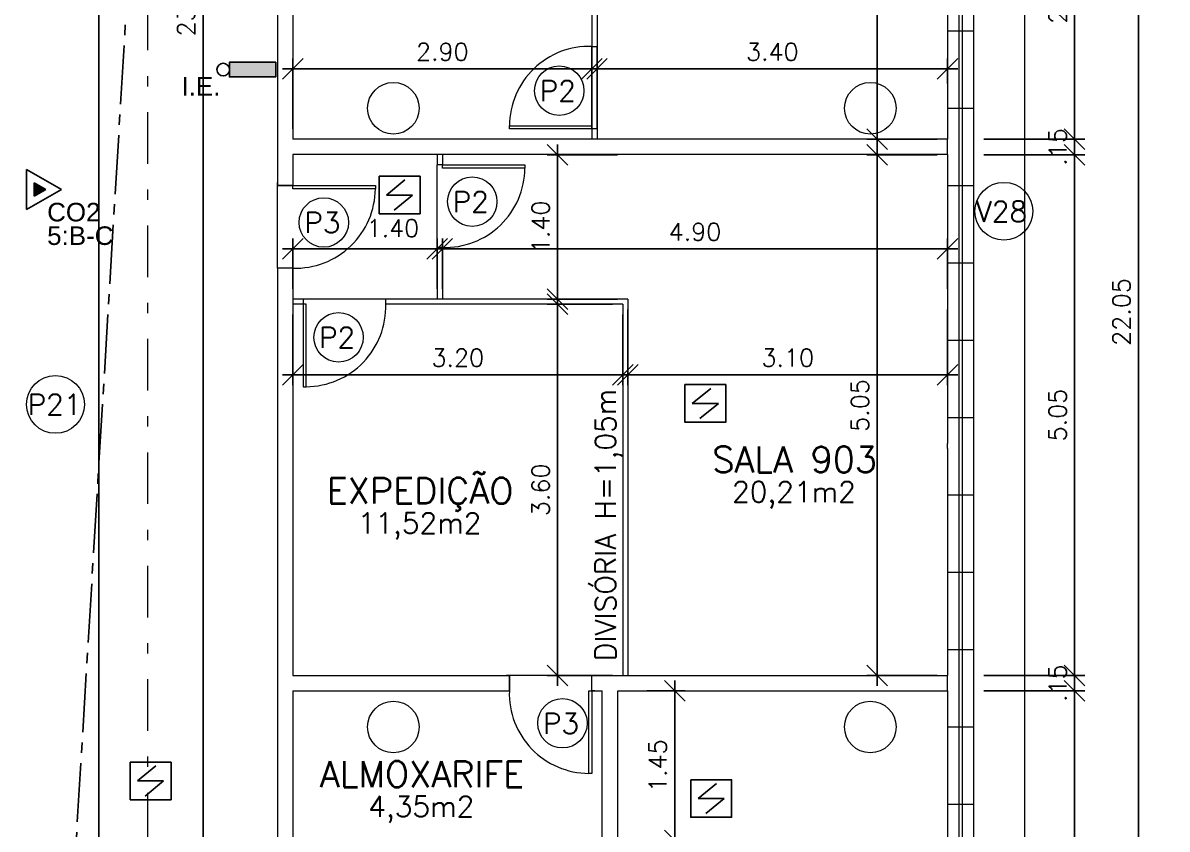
# Model space of a CAD drawing. Header units: millimetres. Extents: x 521 to 1055, y 261 to 520.
# Drawn here: x 707.66 to 718.76, y 380.26 to 388.07 of the extents above; entities that cross this region are included whole.
import ezdxf
from ezdxf.enums import TextEntityAlignment as Align

# ---------------------------------------------------------------- set-up
doc = ezdxf.new("R2010")
doc.units = ezdxf.units.MM
for name, pattern in [('CENTER2', [28.575, 19.05, -3.175, 3.175, -3.175]), ('CONTINU', [0]), ('DASHDOTX2', [2, 1, -0.5, 0, -0.5])]:
    doc.linetypes.add(name, pattern=pattern)
doc.layers.add('0.1', color=8, linetype='Continuous', lineweight=13)
doc.layers.add('ppci', color=8, linetype='Continuous')
doc.styles.add('ROMANS', font='romans')
doc.styles.get("Standard").update_dxf_attribs({"font": 'romans.shx'})
doc.styles.add('STYLE1', font='sanss___.ttf')
doc.dimstyles.new('Fares Eng - 50', dxfattribs={"dimscale": 2, "dimtxt": 0.085, "dimasz": 0.1, "dimexe": 0.05, "dimexo": 0.05, "dimgap": 0.04, "dimtad": 1, "dimzin": 4, "dimdsep": 46, "dimtxsty": 'ROMANS', "dimblk1": 'OBLIQUE', "dimblk2": 'OBLIQUE', "dimsah": 1, "dimcen": 0.05, "dimdle": 0.05, "dimclrd": 8, "dimclre": 8, "dimclrt": 8, "dimaunit": 1, "dimadec": 0, "dimazin": 0, "dimtfac": 1, "dimtix": 1, "dimtmove": 2, "dimatfit": 0, "dimldrblk": 'OPEN90', "dimfxl": 1, "dimtolj": 1, "dimtzin": 0, "dimarcsym": 0})

# ---------------------------------------------------------------- blocks, each defined once
blk = doc.blocks.new('P80')
for points in [[(0, 0.86), (0, 0.83), (0.15, 0.83), (0.15, 0.86)], [(0, 0), (0, 0.03), (0.15, 0.03), (0.15, 0)]]:
    blk.add_lwpolyline(points)
blk.add_lwpolyline([(-0.8, 0.06), (0, 0.06), (0, 0.03), (-0.8, 0.03)], close=True)
at = {"color": 8}
blk.add_arc((-0.025, 0.056), 0.775, 88.1408, 179.6698, dxfattribs=at)
blk = doc.blocks.new('ÁREA')
for p in [(0.00005, 0.003762), (0, 0)]:
    blk.add_attdef('COMPARTIMENTO', text='', height=0.0025).set_placement(p, align=Align.CENTER)
at = {"color": 1}
for p in [(-0.00005, -0.003762), (-0.000099, -0.007523)]:
    blk.add_attdef('ÁREA', text='', height=0.002, dxfattribs=at).set_placement(p, align=Align.CENTER)
blk = doc.blocks.new('_OBLIQUE')
at = {"color": 0, "linetype": 'ByBlock'}
blk.add_line((-0.5, -0.5), (0.5, 0.5), dxfattribs=at)
blk = doc.blocks.new('*D596')
at = {"layer": '0.1', "color": 8, "linetype": 'CONTINU', "lineweight": -2, "transparency": 16777216}
for p, q in [((710.276, 385.496), (710.276, 385.983)), ((711.676, 385.496), (711.676, 385.983)), ((710.176, 385.883), (711.776, 385.883))]:
    blk.add_line(p, q, dxfattribs=at)
at = {"layer": 'DEFPOINTS', "color": 0, "linetype": 'CONTINU', "lineweight": -2, "transparency": 16777216}
for p in [(711.676, 385.883), (710.276, 385.396), (711.676, 385.396)]:
    blk.add_point(p, dxfattribs=at)
at = {"layer": '0.1', "color": 8, "linetype": 'CONTINU', "lineweight": -2, "transparency": 16777216, "xscale": 0.2, "yscale": 0.2, "zscale": 0.2, "rotation": 180}
blk.add_blockref('_OBLIQUE', (710.276, 385.883), dxfattribs=at)
at = {"layer": '0.1', "color": 8, "linetype": 'CONTINU', "lineweight": -2, "transparency": 16777216, "xscale": 0.2, "yscale": 0.2, "zscale": 0.2}
blk.add_blockref('_OBLIQUE', (711.676, 385.883), dxfattribs=at)
at = {"layer": '0.1', "color": 8, "linetype": 'CONTINU', "transparency": 16777216, "insert": (711.246, 386.083), "char_height": 0.17, "attachment_point": 5, "style": 'ROMANS'}
blk.add_mtext('\\A1;1.40', dxfattribs=at)
blk = doc.blocks.new('_Open90')
at = {"color": 0, "linetype": 'ByBlock', "lineweight": -2}
for p, q in [((0, 0), (-1, 0)), ((-0.5, 0.5), (0, 0)), ((0, 0), (-0.5, -0.5))]:
    blk.add_line(p, q, dxfattribs=at)
blk = doc.blocks.new('*D597')
at = {"layer": '0.1', "color": 8, "linetype": 'CONTINU', "lineweight": -2, "transparency": 16777216}
for p, q in [((711.726, 385.496), (711.726, 385.983)), ((716.626, 385.496), (716.626, 385.983)), ((711.626, 385.883), (716.726, 385.883))]:
    blk.add_line(p, q, dxfattribs=at)
at = {"layer": 'DEFPOINTS', "color": 0, "linetype": 'CONTINU', "lineweight": -2, "transparency": 16777216}
for p in [(716.626, 385.883), (711.726, 385.396), (716.626, 385.396)]:
    blk.add_point(p, dxfattribs=at)
at = {"layer": '0.1', "color": 8, "linetype": 'CONTINU', "lineweight": -2, "transparency": 16777216, "xscale": 0.2, "yscale": 0.2, "zscale": 0.2, "rotation": 180}
blk.add_blockref('_OBLIQUE', (711.726, 385.883), dxfattribs=at)
at = {"layer": '0.1', "color": 8, "linetype": 'CONTINU', "lineweight": -2, "transparency": 16777216, "xscale": 0.2, "yscale": 0.2, "zscale": 0.2}
blk.add_blockref('_OBLIQUE', (716.626, 385.883), dxfattribs=at)
at = {"layer": '0.1', "color": 8, "linetype": 'CONTINU', "transparency": 16777216, "insert": (714.176, 386.048), "char_height": 0.17, "attachment_point": 5, "style": 'ROMANS'}
blk.add_mtext('\\A1;4.90', dxfattribs=at)
blk = doc.blocks.new('*D598')
at = {"layer": '0.1', "color": 8, "linetype": 'CONTINU', "lineweight": -2, "transparency": 16777216}
for p, q in [((710.276, 385.246), (710.276, 384.562)), ((713.476, 385.246), (713.476, 384.562)), ((710.176, 384.662), (713.576, 384.662))]:
    blk.add_line(p, q, dxfattribs=at)
at = {"layer": 'DEFPOINTS', "color": 0, "linetype": 'CONTINU', "lineweight": -2, "transparency": 16777216}
for p in [(710.276, 385.346), (713.476, 385.346), (713.476, 384.662)]:
    blk.add_point(p, dxfattribs=at)
at = {"layer": '0.1', "color": 8, "linetype": 'CONTINU', "lineweight": -2, "transparency": 16777216, "xscale": 0.2, "yscale": 0.2, "zscale": 0.2, "rotation": 180}
blk.add_blockref('_OBLIQUE', (710.276, 384.662), dxfattribs=at)
at = {"layer": '0.1', "color": 8, "linetype": 'CONTINU', "lineweight": -2, "transparency": 16777216, "xscale": 0.2, "yscale": 0.2, "zscale": 0.2}
blk.add_blockref('_OBLIQUE', (713.476, 384.662), dxfattribs=at)
at = {"layer": '0.1', "color": 8, "linetype": 'CONTINU', "transparency": 16777216, "insert": (711.876, 384.827), "char_height": 0.17, "attachment_point": 5, "style": 'ROMANS'}
blk.add_mtext('\\A1;3.20', dxfattribs=at)
blk = doc.blocks.new('*D599')
at = {"layer": '0.1', "color": 8, "linetype": 'CONTINU', "lineweight": -2, "transparency": 16777216}
for p, q in [((713.526, 385.296), (713.526, 384.562)), ((716.626, 385.296), (716.626, 384.562)), ((713.426, 384.662), (716.726, 384.662))]:
    blk.add_line(p, q, dxfattribs=at)
at = {"layer": 'DEFPOINTS', "color": 0, "linetype": 'CONTINU', "lineweight": -2, "transparency": 16777216}
for p in [(713.526, 385.396), (716.626, 385.396), (716.626, 384.662)]:
    blk.add_point(p, dxfattribs=at)
at = {"layer": '0.1', "color": 8, "linetype": 'CONTINU', "lineweight": -2, "transparency": 16777216, "xscale": 0.2, "yscale": 0.2, "zscale": 0.2, "rotation": 180}
blk.add_blockref('_OBLIQUE', (713.526, 384.662), dxfattribs=at)
at = {"layer": '0.1', "color": 8, "linetype": 'CONTINU', "lineweight": -2, "transparency": 16777216, "xscale": 0.2, "yscale": 0.2, "zscale": 0.2}
blk.add_blockref('_OBLIQUE', (716.626, 384.662), dxfattribs=at)
at = {"layer": '0.1', "color": 8, "linetype": 'CONTINU', "transparency": 16777216, "insert": (715.076, 384.827), "char_height": 0.17, "attachment_point": 5, "style": 'ROMANS'}
blk.add_mtext('\\A1;3.10', dxfattribs=at)
blk = doc.blocks.new('*D616')
at = {"layer": '0.1', "color": 8, "linetype": 'CONTINU', "lineweight": -2, "transparency": 16777216}
for p, q in [((708.395, 421.846), (708.395, 376.646)), ((707.826, 421.746), (708.495, 421.746)), ((707.826, 376.746), (708.495, 376.746))]:
    blk.add_line(p, q, dxfattribs=at)
at = {"layer": 'DEFPOINTS', "color": 0, "linetype": 'CONTINU', "lineweight": -2, "transparency": 16777216}
for p in [(707.726, 421.746), (707.726, 376.746), (708.395, 376.746)]:
    blk.add_point(p, dxfattribs=at)
at = {"layer": '0.1', "color": 8, "linetype": 'CONTINU', "lineweight": -2, "transparency": 16777216, "xscale": 0.2, "yscale": 0.2, "zscale": 0.2}
for p, rotation in [((708.395, 421.746), 90), ((708.395, 376.746), 270)]:
    blk.add_blockref('_OBLIQUE', p, dxfattribs=dict(at, rotation=rotation))
at = {"layer": '0.1', "color": 8, "linetype": 'CONTINU', "transparency": 16777216, "insert": (708.23, 399.246), "char_height": 0.17, "attachment_point": 5, "rotation": 90, "style": 'ROMANS'}
blk.add_mtext('\\A1;45.00', dxfattribs=at)
blk = doc.blocks.new('*D554')
at = {"layer": '0.1', "color": 8, "linetype": 'CONTINU', "lineweight": -2, "transparency": 16777216}
for p, q in [((717.858, 377.796), (717.858, 381.696)), ((716.976, 381.596), (717.958, 381.596)), ((716.976, 377.896), (717.958, 377.896))]:
    blk.add_line(p, q, dxfattribs=at)
at = {"layer": 'DEFPOINTS', "color": 0, "linetype": 'CONTINU', "lineweight": -2, "transparency": 16777216}
for p in [(716.876, 381.596), (717.858, 381.596), (716.876, 377.896)]:
    blk.add_point(p, dxfattribs=at)
at = {"layer": '0.1', "color": 8, "linetype": 'CONTINU', "lineweight": -2, "transparency": 16777216, "xscale": 0.2, "yscale": 0.2, "zscale": 0.2}
for p, rotation in [((717.858, 381.596), 90), ((717.858, 377.896), 270)]:
    blk.add_blockref('_OBLIQUE', p, dxfattribs=dict(at, rotation=rotation))
at = {"layer": '0.1', "color": 8, "linetype": 'CONTINU', "transparency": 16777216, "insert": (717.693, 379.746), "char_height": 0.17, "attachment_point": 5, "rotation": 90, "style": 'ROMANS'}
blk.add_mtext('\\A1;3.70', dxfattribs=at)
blk = doc.blocks.new('*D555')
at = {"layer": '0.1', "color": 8, "linetype": 'CONTINU', "lineweight": -2, "transparency": 16777216}
for p, q in [((717.858, 381.746), (717.858, 381.946)), ((716.976, 381.746), (717.958, 381.746)), ((717.858, 381.596), (717.858, 381.746)), ((716.976, 381.596), (717.958, 381.596)), ((717.858, 381.596), (717.858, 381.396))]:
    blk.add_line(p, q, dxfattribs=at)
at = {"layer": 'DEFPOINTS', "color": 0, "linetype": 'CONTINU', "lineweight": -2, "transparency": 16777216}
for p in [(716.876, 381.746), (717.858, 381.746), (716.876, 381.596)]:
    blk.add_point(p, dxfattribs=at)
at = {"layer": '0.1', "color": 8, "linetype": 'CONTINU', "lineweight": -2, "transparency": 16777216, "xscale": 0.2, "yscale": 0.2, "zscale": 0.2}
for p, rotation in [((717.858, 381.746), 270), ((717.858, 381.596), 90)]:
    blk.add_blockref('_OBLIQUE', p, dxfattribs=dict(at, rotation=rotation))
at = {"layer": '0.1', "color": 8, "linetype": 'CONTINU', "transparency": 16777216, "insert": (717.693, 381.671), "char_height": 0.17, "attachment_point": 5, "rotation": 90, "style": 'ROMANS'}
blk.add_mtext('\\A1;.15', dxfattribs=at)
blk = doc.blocks.new('*D556')
at = {"layer": '0.1', "color": 8, "linetype": 'CONTINU', "lineweight": -2, "transparency": 16777216}
for p, q in [((717.858, 381.646), (717.858, 386.896)), ((716.976, 386.796), (717.958, 386.796)), ((716.976, 381.746), (717.958, 381.746))]:
    blk.add_line(p, q, dxfattribs=at)
at = {"layer": 'DEFPOINTS', "color": 0, "linetype": 'CONTINU', "lineweight": -2, "transparency": 16777216}
for p in [(716.876, 386.796), (717.858, 386.796), (716.876, 381.746)]:
    blk.add_point(p, dxfattribs=at)
at = {"layer": '0.1', "color": 8, "linetype": 'CONTINU', "lineweight": -2, "transparency": 16777216, "xscale": 0.2, "yscale": 0.2, "zscale": 0.2}
for p, rotation in [((717.858, 386.796), 90), ((717.858, 381.746), 270)]:
    blk.add_blockref('_OBLIQUE', p, dxfattribs=dict(at, rotation=rotation))
at = {"layer": '0.1', "color": 8, "linetype": 'CONTINU', "transparency": 16777216, "insert": (717.693, 384.271), "char_height": 0.17, "attachment_point": 5, "rotation": 90, "style": 'ROMANS'}
blk.add_mtext('\\A1;5.05', dxfattribs=at)
blk = doc.blocks.new('*D557')
at = {"layer": '0.1', "color": 8, "linetype": 'CONTINU', "lineweight": -2, "transparency": 16777216}
for p, q in [((717.858, 386.946), (717.858, 387.146)), ((716.976, 386.946), (717.958, 386.946)), ((717.858, 386.796), (717.858, 386.946)), ((716.976, 386.796), (717.958, 386.796)), ((717.858, 386.796), (717.858, 386.596))]:
    blk.add_line(p, q, dxfattribs=at)
at = {"layer": 'DEFPOINTS', "color": 0, "linetype": 'CONTINU', "lineweight": -2, "transparency": 16777216}
for p in [(716.876, 386.946), (717.858, 386.946), (716.876, 386.796)]:
    blk.add_point(p, dxfattribs=at)
at = {"layer": '0.1', "color": 8, "linetype": 'CONTINU', "lineweight": -2, "transparency": 16777216, "xscale": 0.2, "yscale": 0.2, "zscale": 0.2}
for p, rotation in [((717.858, 386.946), 270), ((717.858, 386.796), 90)]:
    blk.add_blockref('_OBLIQUE', p, dxfattribs=dict(at, rotation=rotation))
at = {"layer": '0.1', "color": 8, "linetype": 'CONTINU', "transparency": 16777216, "insert": (717.693, 386.871), "char_height": 0.17, "attachment_point": 5, "rotation": 90, "style": 'ROMANS'}
blk.add_mtext('\\A1;.15', dxfattribs=at)
blk = doc.blocks.new('*D558')
at = {"layer": '0.1', "color": 8, "linetype": 'CONTINU', "lineweight": -2, "transparency": 16777216}
for p, q in [((717.858, 386.846), (717.858, 389.796)), ((716.976, 389.696), (717.958, 389.696)), ((716.976, 386.946), (717.958, 386.946))]:
    blk.add_line(p, q, dxfattribs=at)
at = {"layer": 'DEFPOINTS', "color": 0, "linetype": 'CONTINU', "lineweight": -2, "transparency": 16777216}
for p in [(716.876, 389.696), (717.858, 389.696), (716.876, 386.946)]:
    blk.add_point(p, dxfattribs=at)
at = {"layer": '0.1', "color": 8, "linetype": 'CONTINU', "lineweight": -2, "transparency": 16777216, "xscale": 0.2, "yscale": 0.2, "zscale": 0.2}
for p, rotation in [((717.858, 389.696), 90), ((717.858, 386.946), 270)]:
    blk.add_blockref('_OBLIQUE', p, dxfattribs=dict(at, rotation=rotation))
at = {"layer": '0.1', "color": 8, "linetype": 'CONTINU', "transparency": 16777216, "insert": (717.693, 388.321), "char_height": 0.17, "attachment_point": 5, "rotation": 90, "style": 'ROMANS'}
blk.add_mtext('\\A1;2.75', dxfattribs=at)
blk = doc.blocks.new('*D630')
at = {"layer": '0.1', "color": 8, "linetype": 'CONTINU', "lineweight": -2, "transparency": 16777216}
for p, q in [((712.844, 385.446), (712.844, 381.646)), ((713.376, 385.346), (712.744, 385.346)), ((713.376, 381.746), (712.744, 381.746))]:
    blk.add_line(p, q, dxfattribs=at)
at = {"layer": 'DEFPOINTS', "color": 0, "linetype": 'CONTINU', "lineweight": -2, "transparency": 16777216}
for p in [(713.476, 385.346), (712.844, 381.746), (713.476, 381.746)]:
    blk.add_point(p, dxfattribs=at)
at = {"layer": '0.1', "color": 8, "linetype": 'CONTINU', "lineweight": -2, "transparency": 16777216, "xscale": 0.2, "yscale": 0.2, "zscale": 0.2}
for p, rotation in [((712.844, 385.346), 90), ((712.844, 381.746), 270)]:
    blk.add_blockref('_OBLIQUE', p, dxfattribs=dict(at, rotation=rotation))
at = {"layer": '0.1', "color": 8, "linetype": 'CONTINU', "transparency": 16777216, "insert": (712.679, 383.546), "char_height": 0.17, "attachment_point": 5, "rotation": 90, "style": 'ROMANS'}
blk.add_mtext('\\A1;3.60', dxfattribs=at)
blk = doc.blocks.new('*D631')
at = {"layer": '0.1', "color": 8, "linetype": 'CONTINU', "lineweight": -2, "transparency": 16777216}
for p, q in [((712.844, 385.296), (712.844, 386.896)), ((713.426, 386.796), (712.744, 386.796)), ((713.426, 385.396), (712.744, 385.396))]:
    blk.add_line(p, q, dxfattribs=at)
at = {"layer": 'DEFPOINTS', "color": 0, "linetype": 'CONTINU', "lineweight": -2, "transparency": 16777216}
for p in [(712.844, 386.796), (713.526, 386.796), (713.526, 385.396)]:
    blk.add_point(p, dxfattribs=at)
at = {"layer": '0.1', "color": 8, "linetype": 'CONTINU', "lineweight": -2, "transparency": 16777216, "xscale": 0.2, "yscale": 0.2, "zscale": 0.2}
for p, rotation in [((712.844, 386.796), 90), ((712.844, 385.396), 270)]:
    blk.add_blockref('_OBLIQUE', p, dxfattribs=dict(at, rotation=rotation))
at = {"layer": '0.1', "color": 8, "linetype": 'CONTINU', "transparency": 16777216, "insert": (712.679, 386.096), "char_height": 0.17, "attachment_point": 5, "rotation": 90, "style": 'ROMANS'}
blk.add_mtext('\\A1;1.40', dxfattribs=at)
blk = doc.blocks.new('*D562')
at = {"layer": '0.1', "color": 8, "linetype": 'CONTINU', "lineweight": -2, "transparency": 16777216}
for p, q in [((713.98, 380.046), (713.98, 381.696)), ((713.709, 381.596), (714.08, 381.596)), ((713.709, 380.146), (714.08, 380.146))]:
    blk.add_line(p, q, dxfattribs=at)
at = {"layer": 'DEFPOINTS', "color": 0, "linetype": 'CONTINU', "lineweight": -2, "transparency": 16777216}
for p in [(713.609, 381.596), (713.98, 381.596), (713.609, 380.146)]:
    blk.add_point(p, dxfattribs=at)
at = {"layer": '0.1', "color": 8, "linetype": 'CONTINU', "lineweight": -2, "transparency": 16777216, "xscale": 0.2, "yscale": 0.2, "zscale": 0.2}
for p, rotation in [((713.98, 381.596), 90), ((713.98, 380.146), 270)]:
    blk.add_blockref('_OBLIQUE', p, dxfattribs=dict(at, rotation=rotation))
at = {"layer": '0.1', "color": 8, "linetype": 'CONTINU', "transparency": 16777216, "insert": (713.815, 380.871), "char_height": 0.17, "attachment_point": 5, "rotation": 90, "style": 'ROMANS'}
blk.add_mtext('\\A1;1.45', dxfattribs=at)
blk = doc.blocks.new('*D566')
at = {"layer": '0.1', "color": 8, "linetype": 'CONTINU', "lineweight": -2, "transparency": 16777216}
for p, q in [((718.477, 396.396), (718.477, 374.146)), ((718.058, 396.296), (718.577, 396.296)), ((718.058, 374.246), (718.577, 374.246))]:
    blk.add_line(p, q, dxfattribs=at)
at = {"layer": 'DEFPOINTS', "color": 0, "linetype": 'CONTINU', "lineweight": -2, "transparency": 16777216}
for p in [(717.958, 396.296), (717.958, 374.246), (718.477, 374.246)]:
    blk.add_point(p, dxfattribs=at)
at = {"layer": '0.1', "color": 8, "linetype": 'CONTINU', "lineweight": -2, "transparency": 16777216, "xscale": 0.2, "yscale": 0.2, "zscale": 0.2}
for p, rotation in [((718.477, 396.296), 90), ((718.477, 374.246), 270)]:
    blk.add_blockref('_OBLIQUE', p, dxfattribs=dict(at, rotation=rotation))
at = {"layer": '0.1', "color": 8, "linetype": 'CONTINU', "transparency": 16777216, "insert": (718.312, 385.271), "char_height": 0.17, "attachment_point": 5, "rotation": 90, "style": 'ROMANS'}
blk.add_mtext('\\A1;22.05', dxfattribs=at)
blk = doc.blocks.new('*D642')
at = {"layer": '0.1', "color": 8, "linetype": 'CONTINU', "lineweight": -2, "transparency": 16777216}
for p, q in [((709.406, 399.896), (709.406, 376.646)), ((710.026, 399.796), (709.306, 399.796)), ((710.026, 376.746), (709.306, 376.746))]:
    blk.add_line(p, q, dxfattribs=at)
at = {"layer": 'DEFPOINTS', "color": 0, "linetype": 'CONTINU', "lineweight": -2, "transparency": 16777216}
for p in [(710.126, 399.796), (709.406, 376.746), (710.126, 376.746)]:
    blk.add_point(p, dxfattribs=at)
at = {"layer": '0.1', "color": 8, "linetype": 'CONTINU', "lineweight": -2, "transparency": 16777216, "xscale": 0.2, "yscale": 0.2, "zscale": 0.2}
for p, rotation in [((709.406, 399.796), 90), ((709.406, 376.746), 270)]:
    blk.add_blockref('_OBLIQUE', p, dxfattribs=dict(at, rotation=rotation))
at = {"layer": '0.1', "color": 8, "linetype": 'CONTINU', "transparency": 16777216, "insert": (709.241, 388.271), "char_height": 0.17, "attachment_point": 5, "rotation": 90, "style": 'ROMANS'}
blk.add_mtext('\\A1;23.05', dxfattribs=at)
blk = doc.blocks.new('*D3189')
at = {"layer": '0.1', "color": 8, "linetype": 'CONTINU', "lineweight": -2, "transparency": 16777216}
for p, q in [((713.276, 387.629), (710.176, 387.629)), ((710.276, 387.046), (710.276, 387.729)), ((713.176, 387.046), (713.176, 387.729))]:
    blk.add_line(p, q, dxfattribs=at)
at = {"layer": 'DEFPOINTS', "color": 0, "linetype": 'CONTINU', "lineweight": -2, "transparency": 16777216}
for p in [(710.276, 387.629), (710.276, 386.946), (713.176, 386.946)]:
    blk.add_point(p, dxfattribs=at)
at = {"layer": '0.1', "color": 8, "linetype": 'CONTINU', "lineweight": -2, "transparency": 16777216, "xscale": 0.2, "yscale": 0.2, "zscale": 0.2, "rotation": 180}
blk.add_blockref('_OBLIQUE', (710.276, 387.629), dxfattribs=at)
at = {"layer": '0.1', "color": 8, "linetype": 'CONTINU', "lineweight": -2, "transparency": 16777216, "xscale": 0.2, "yscale": 0.2, "zscale": 0.2}
blk.add_blockref('_OBLIQUE', (713.176, 387.629), dxfattribs=at)
at = {"layer": '0.1', "color": 8, "linetype": 'CONTINU', "lineweight": -2, "transparency": 16777216, "insert": (711.726, 387.794), "char_height": 0.17, "attachment_point": 5, "style": 'ROMANS'}
blk.add_mtext('\\A1;2.90', dxfattribs=at)
blk = doc.blocks.new('*D3190')
at = {"layer": '0.1', "color": 8, "linetype": 'CONTINU', "lineweight": -2, "transparency": 16777216}
for p, q in [((713.126, 387.629), (716.726, 387.629)), ((713.226, 387.488), (713.226, 387.729)), ((716.626, 387.488), (716.626, 387.729))]:
    blk.add_line(p, q, dxfattribs=at)
at = {"layer": 'DEFPOINTS', "color": 0, "linetype": 'CONTINU', "lineweight": -2, "transparency": 16777216}
for p in [(716.626, 387.629), (713.226, 387.388), (716.626, 387.388)]:
    blk.add_point(p, dxfattribs=at)
at = {"layer": '0.1', "color": 8, "linetype": 'CONTINU', "lineweight": -2, "transparency": 16777216, "xscale": 0.2, "yscale": 0.2, "zscale": 0.2, "rotation": 180}
blk.add_blockref('_OBLIQUE', (713.226, 387.629), dxfattribs=at)
at = {"layer": '0.1', "color": 8, "linetype": 'CONTINU', "lineweight": -2, "transparency": 16777216, "xscale": 0.2, "yscale": 0.2, "zscale": 0.2}
blk.add_blockref('_OBLIQUE', (716.626, 387.629), dxfattribs=at)
at = {"layer": '0.1', "color": 8, "linetype": 'CONTINU', "lineweight": -2, "transparency": 16777216, "insert": (714.926, 387.794), "char_height": 0.17, "attachment_point": 5, "style": 'ROMANS'}
blk.add_mtext('\\A1;3.40', dxfattribs=at)
blk = doc.blocks.new('*D3191')
at = {"layer": '0.1', "color": 8, "linetype": 'CONTINU', "lineweight": -2, "transparency": 16777216}
for p, q in [((715.942, 393.046), (715.942, 386.846)), ((716.526, 392.946), (715.842, 392.946)), ((716.526, 386.946), (715.842, 386.946))]:
    blk.add_line(p, q, dxfattribs=at)
at = {"layer": 'DEFPOINTS', "color": 0, "linetype": 'CONTINU', "lineweight": -2, "transparency": 16777216}
for p in [(716.626, 392.946), (715.942, 386.946), (716.626, 386.946)]:
    blk.add_point(p, dxfattribs=at)
at = {"layer": '0.1', "color": 8, "linetype": 'CONTINU', "lineweight": -2, "transparency": 16777216, "xscale": 0.2, "yscale": 0.2, "zscale": 0.2}
for p, rotation in [((715.942, 392.946), 90), ((715.942, 386.946), 270)]:
    blk.add_blockref('_OBLIQUE', p, dxfattribs=dict(at, rotation=rotation))
at = {"layer": '0.1', "color": 8, "linetype": 'CONTINU', "lineweight": -2, "transparency": 16777216, "insert": (715.777, 389.946), "char_height": 0.17, "attachment_point": 5, "rotation": 90, "style": 'ROMANS'}
blk.add_mtext('\\A1;6.00', dxfattribs=at)
blk = doc.blocks.new('*D3192')
at = {"layer": '0.1', "color": 8, "linetype": 'CONTINU', "lineweight": -2, "transparency": 16777216}
for p, q in [((715.942, 386.896), (715.942, 381.646)), ((716.526, 386.796), (715.842, 386.796)), ((716.526, 381.746), (715.842, 381.746))]:
    blk.add_line(p, q, dxfattribs=at)
at = {"layer": 'DEFPOINTS', "color": 0, "linetype": 'CONTINU', "lineweight": -2, "transparency": 16777216}
for p in [(716.626, 386.796), (715.942, 381.746), (716.626, 381.746)]:
    blk.add_point(p, dxfattribs=at)
at = {"layer": '0.1', "color": 8, "linetype": 'CONTINU', "lineweight": -2, "transparency": 16777216, "xscale": 0.2, "yscale": 0.2, "zscale": 0.2}
for p, rotation in [((715.942, 386.796), 90), ((715.942, 381.746), 270)]:
    blk.add_blockref('_OBLIQUE', p, dxfattribs=dict(at, rotation=rotation))
at = {"layer": '0.1', "color": 8, "linetype": 'CONTINU', "lineweight": -2, "transparency": 16777216, "insert": (715.777, 384.364), "char_height": 0.17, "attachment_point": 5, "rotation": 90, "style": 'ROMANS'}
blk.add_mtext('\\A1;5.05', dxfattribs=at)

msp = doc.modelspace()

# ---------------------------------------------------------------- hatches: boundary and pattern name
at = {"layer": 'ppci'}
for points in [[(709.66178, 387.69237), (709.66178, 387.54987), (710.11031, 387.54987), (710.11031, 387.69237)], [(707.88103, 386.45849), (707.76828, 386.52358), (707.76828, 386.39339)]]:
    msp.add_hatch(color=10, dxfattribs=at).paths.add_polyline_path(points)

# ---------------------------------------------------------------- linework, layer by layer
at = {"layer": '0.1', "color": 8, "linetype": 'DASHDOTX2', "ltscale": 0.5}
msp.add_line((708.86557, 424.60892), (708.86557, 371.68747), dxfattribs=at)
at = {"layer": '0.1', "color": 8, "linetype": 'CONTINU'}
for p, q in [((717.37637, 375.39649), (717.37637, 396.29649)), ((716.73637, 396.04649), (716.73637, 375.39649)), ((716.76637, 396.04649), (716.76637, 375.39649)), ((716.87637, 396.04649), (716.87637, 375.39649)), ((713.22637, 389.74649), (713.22637, 387.84649)), ((713.17637, 389.69649), (713.17637, 387.84649)), ((716.62637, 389.69649), (716.62637, 386.94649)), ((716.62637, 387.99649), (716.87637, 387.99649)), ((713.17637, 387.84649), (713.22637, 387.84649)), ((716.62637, 387.24649), (716.87637, 387.24649)), ((713.22637, 387.04649), (713.17637, 387.04649)), ((713.17637, 387.04649), (713.17637, 386.94649)), ((713.22637, 387.04649), (713.22637, 386.94649)), ((711.67637, 386.79649), (711.67637, 386.69649)), ((711.72637, 386.79649), (711.72637, 386.69649)), ((716.62637, 386.79649), (716.62637, 383.99649)), ((711.72637, 386.69649), (711.67637, 386.69649)), ((710.12637, 385.69649), (710.12637, 386.49649)), ((716.62637, 386.49649), (716.87637, 386.49649)), ((711.72637, 385.89649), (711.67637, 385.89649)), ((711.67637, 385.89649), (711.67637, 385.39649)), ((711.72637, 385.89649), (711.72637, 385.39649)), ((716.62637, 385.74649), (716.87637, 385.74649)), ((713.52637, 385.39649), (711.17637, 385.39649)), ((711.17637, 385.34649), (711.17637, 385.39649)), ((713.47637, 385.34649), (711.17637, 385.34649)), ((713.47637, 385.34649), (713.47637, 381.74649)), ((713.52637, 385.39649), (713.52637, 381.74649)), ((716.62637, 384.99649), (716.87637, 384.99649)), ((716.62637, 384.24649), (716.87637, 384.24649)), ((716.62637, 383.94649), (716.62637, 383.99649)), ((716.62637, 383.94649), (716.62637, 381.74649)), ((716.62637, 383.49649), (716.87637, 383.49649)), ((716.62637, 382.74649), (716.87637, 382.74649)), ((716.62637, 381.99649), (716.87637, 381.99649)), ((713.17637, 381.74649), (712.37637, 381.74649)), ((716.62637, 381.59649), (716.62637, 377.89649)), ((716.62637, 381.24649), (716.87637, 381.24649)), ((716.62637, 380.49649), (716.87637, 380.49649))]:
    msp.add_line(p, q, dxfattribs=at)
at = {"layer": '0.1', "color": 7}
for p, q in [((710.12637, 389.84649), (710.12637, 386.49649)), ((710.27637, 389.84649), (710.27637, 386.94649)), ((716.62637, 386.94649), (710.27637, 386.94649)), ((716.62637, 386.79649), (716.62637, 386.94649)), ((716.62637, 386.79649), (710.27637, 386.79649)), ((710.27637, 386.79649), (710.27637, 386.49649)), ((710.12637, 386.49649), (710.27637, 386.49649)), ((710.27637, 385.69649), (710.12637, 385.69649)), ((710.12637, 385.69649), (710.12637, 379.84649)), ((710.27637, 385.69649), (710.27637, 381.74649)), ((710.37637, 385.39649), (710.27637, 385.39649)), ((710.37637, 385.34649), (710.27637, 385.34649)), ((710.37637, 385.39649), (710.37637, 385.34649)), ((710.27637, 381.74649), (712.37637, 381.74649)), ((712.37637, 381.74649), (712.37637, 381.59649)), ((713.17637, 381.59649), (713.17637, 381.74649)), ((713.17637, 381.74649), (716.62637, 381.74649)), ((716.62637, 381.59649), (716.62637, 381.74649)), ((710.27637, 381.59649), (712.37637, 381.59649)), ((710.27637, 381.59649), (710.27637, 379.84649)), ((713.17637, 381.59649), (713.27637, 381.59649)), ((713.27637, 379.39649), (713.27637, 381.59649)), ((713.42637, 381.59649), (716.62637, 381.59649)), ((713.42637, 379.39649), (713.42637, 381.59649))]:
    msp.add_line(p, q, dxfattribs=at)
at = {"layer": '0.1', "color": 8, "linetype": 'CONTINU', "lineweight": -2}
for p, q in [((713.17637, 387.84649), (713.17637, 387.04649)), ((713.22637, 387.04649), (713.22637, 387.84649))]:
    msp.add_line(p, q, dxfattribs=at)
at = {"layer": '0.1', "color": 8}
for p, q in [((711.67637, 385.89649), (711.67637, 386.69649)), ((711.17637, 385.39649), (710.37637, 385.39649))]:
    msp.add_line(p, q, dxfattribs=at)
for points in [[(712.37637, 387.07649), (713.17637, 387.07649), (713.17637, 387.04649), (712.37637, 387.04649)], [(712.52637, 386.66649), (711.72637, 386.66649), (711.72637, 386.69649), (712.52637, 386.69649)], [(710.40637, 384.54649), (710.40637, 385.34649), (710.37637, 385.34649), (710.37637, 384.54649)]]:
    msp.add_lwpolyline(points, close=True, dxfattribs=at)
for centre, radius in [((712.8598, 387.41668), 0.23964), ((712.01616, 386.34064), 0.23964), ((717.17162, 386.2474), 0.28038), ((710.5765, 386.13877), 0.23964), ((710.71952, 385.02495), 0.23964), ((707.9739, 384.37476), 0.28038), ((712.89114, 381.28256), 0.23964)]:
    msp.add_circle(centre, radius, dxfattribs=at)
at = {"layer": '0.1', "color": 7}
for centre in [(711.25137, 387.24649), (715.87637, 387.24649), (711.25137, 381.24649), (715.87637, 381.24649)]:
    msp.add_circle(centre, 0.25, dxfattribs=at)
at = {"layer": '0.1', "color": 8}
for centre, start, end in [((713.15123, 387.07202), 88.140818, 179.669801), ((711.75151, 386.67095), 268.140818, 359.669801), ((710.40191, 385.32135), 270.330199, 1.859182)]:
    msp.add_arc(centre, 0.77487, start, end, dxfattribs=at)
at = {"layer": 'ppci', "color": 10, "linetype": 'Continuous'}
for p, q in [((707.69328, 386.65349), (707.69328, 386.26349)), ((708.03103, 386.45849), (707.69328, 386.65349)), ((707.76828, 386.52358), (707.76828, 386.39339)), ((707.88103, 386.45849), (707.76828, 386.52358)), ((711.1848, 386.40527), (711.36343, 386.55158)), ((708.03103, 386.45849), (707.69328, 386.26349)), ((707.88103, 386.45849), (707.76828, 386.39339)), ((711.1848, 386.40527), (711.43811, 386.40527)), ((711.43811, 386.40527), (711.25948, 386.25896)), ((714.14975, 384.38394), (714.32837, 384.53025)), ((714.14975, 384.38394), (714.40305, 384.38394)), ((714.40305, 384.38394), (714.22442, 384.23762)), ((708.76995, 380.72279), (708.94858, 380.86911)), ((708.76995, 380.72279), (709.02326, 380.72279)), ((709.02326, 380.72279), (708.84463, 380.57648)), ((714.2058, 380.55297), (714.38443, 380.69928)), ((714.2058, 380.55297), (714.45911, 380.55297)), ((714.45911, 380.55297), (714.28048, 380.40665))]:
    msp.add_line(p, q, dxfattribs=at)
at = {"layer": 'ppci', "color": 10, "linetype": 'CENTER2', "lineweight": -2, "ltscale": 0.03}
msp.add_lwpolyline([(701.12637, 374.49649), (703.58289, 379.14698), (708.13357, 379.45558), (709.40231, 400.52147), (718.06739, 402.38245), (718.58476, 404.43977), (721.16706, 404.66988), (721.33754, 405.09649)], dxfattribs=at)
at = {"layer": 'ppci', "color": 10}
msp.add_lwpolyline([(710.11031, 387.69237), (710.11031, 387.54987), (709.66178, 387.54987), (709.66178, 387.69237)], close=True, dxfattribs=at)
at = {"layer": 'ppci', "color": 10, "linetype": 'Continuous'}
for points in [[(711.11356, 386.58748), (711.50935, 386.58748), (711.50935, 386.22306), (711.11356, 386.22306)], [(714.0785, 384.56615), (714.4743, 384.56615), (714.4743, 384.20173), (714.0785, 384.20173)], [(708.69871, 380.905), (709.09451, 380.905), (709.09451, 380.54058), (708.69871, 380.54058)], [(714.13456, 380.73517), (714.53035, 380.73517), (714.53035, 380.37076), (714.13456, 380.37076)]]:
    msp.add_lwpolyline(points, close=True, dxfattribs=at)
at = {"layer": 'ppci', "color": 10}
msp.add_circle((709.6006, 387.62112), 0.06117, dxfattribs=at)

# ---------------------------------------------------------------- block references
at = {"layer": '0.1', "color": 8}
for p, rotation in [((710.27637, 386.52649), 180), ((713.20637, 381.59649), 89.99999999999999)]:
    msp.add_blockref('P80', p, dxfattribs=dict(at, rotation=rotation))
ref = msp.add_blockref('ÁREA', (715.14272, 383.7153), dxfattribs=dict(at, xscale=133.3333333333333, yscale=133.3333333333333, zscale=133.3333333333333))
ref.add_attrib('COMPARTIMENTO', 'SALA 903', dxfattribs={"layer": '0', "color": 3, "height": 0.25}).set_placement((715.14272, 383.7153), align=Align.CENTER)
ref.add_attrib('ÁREA', '20,21m2', dxfattribs={"layer": '0', "color": 1, "height": 0.2}).set_placement((715.13609, 383.42734), align=Align.CENTER)
ref = msp.add_blockref('ÁREA', (711.51107, 383.41219), dxfattribs=dict(at, xscale=133.3333333333333, yscale=133.3333333333333, zscale=133.3333333333333))
ref.add_attrib('COMPARTIMENTO', 'EXPEDIÇÃO', dxfattribs={"layer": '0', "color": 3, "height": 0.25}).set_placement((711.51107, 383.41219), align=Align.CENTER)
ref.add_attrib('ÁREA', '11,52m2', dxfattribs={"layer": '0', "color": 1, "height": 0.2}).set_placement((711.50444, 383.12424), align=Align.CENTER)
ref = msp.add_blockref('ÁREA', (711.52844, 380.66437), dxfattribs=dict(at, xscale=133.3333333333333, yscale=133.3333333333333, zscale=133.3333333333333))
ref.add_attrib('COMPARTIMENTO', 'ALMOXARIFE', dxfattribs={"layer": '0', "color": 3, "height": 0.25}).set_placement((711.52844, 380.66437), align=Align.CENTER)
ref.add_attrib('ÁREA', '4,35m2', dxfattribs={"layer": '0', "color": 1, "height": 0.2}).set_placement((711.52181, 380.37641), align=Align.CENTER)

# ---------------------------------------------------------------- texts
for s, p in [('P2', (712.66919, 387.31517)), ('P2', (711.82555, 386.23913)), ('V28', (716.90083, 386.14589)), ('P3', (710.38589, 386.03725)), ('P2', (710.52891, 384.92344)), ('P21', (707.70311, 384.27325)), ('P3', (712.70053, 381.18104))]:
    msp.add_text(s, height=0.2, dxfattribs=at).set_placement(p)
msp.add_text('DIVISÓRIA H=1,05m', height=0.2, rotation=90, dxfattribs=at).set_placement((713.40828, 381.88712))
at = {"layer": 'ppci', "color": 10, "style": 'STYLE1'}
for s, p in [('I.E.', (709.19607, 387.36958)), ('CO2', (707.89343, 386.14928)), ('5:B-C', (707.89343, 385.92092))]:
    msp.add_text(s, height=0.18, dxfattribs=at).set_placement(p)

# ---------------------------------------------------------------- dimensions: what is measured, and where the dimension line sits
at = {"layer": '0.1', "color": 8, "linetype": 'CONTINU'}
for base, p1, p2, picture, middle in [((708.39491, 376.74649), (707.72637, 421.74649), (707.72637, 376.74649), '*D616', (708.22991, 399.24649)), ((709.4064, 376.74649), (710.12637, 399.79649), (710.12637, 376.74649), '*D642', (709.2414, 388.27149)), ((718.47658, 374.24649), (717.95787, 396.29649), (717.95787, 374.24649), '*D566', (718.31158, 385.27149)), ((717.85787, 389.69649), (716.87637, 386.94649), (716.87637, 389.69649), '*D558', (717.69287, 388.32149)), ((717.85787, 386.94649), (716.87637, 386.79649), (716.87637, 386.94649), '*D557', (717.69287, 386.87149)), ((712.84395, 386.79649), (713.52637, 385.39649), (713.52637, 386.79649), '*D631', (712.67895, 386.09649)), ((717.85787, 386.79649), (716.87637, 381.74649), (716.87637, 386.79649), '*D556', (717.69287, 384.27149)), ((712.84395, 381.74649), (713.47637, 385.34649), (713.47637, 381.74649), '*D630', (712.67895, 383.54649)), ((717.85787, 381.74649), (716.87637, 381.59649), (716.87637, 381.74649), '*D555', (717.69287, 381.67149)), ((713.97993, 381.59649), (713.6087, 380.14649), (713.6087, 381.59649), '*D562', (713.81493, 380.87149)), ((717.85787, 381.59649), (716.87637, 377.89649), (716.87637, 381.59649), '*D554', (717.69287, 379.74649))]:
    dim = msp.add_linear_dim(base=base, p1=p1, p2=p2, angle=90, dimstyle='Fares Eng - 50', dxfattribs=at)
    dim.commit()
    dim.dimension.update_dxf_attribs({"geometry": picture, "text_midpoint": middle})
at = {"layer": '0.1', "color": 8, "linetype": 'CONTINU', "lineweight": -2}
dim = msp.add_linear_dim(base=(715.94246, 386.94649), p1=(716.62637, 392.94649), p2=(716.62637, 386.94649), angle=90, dimstyle='Fares Eng - 50', dxfattribs=at)
dim.commit()
dim.dimension.update_dxf_attribs({"geometry": '*D3191', "text_midpoint": (715.77746, 389.94649)})
for base, p1, p2, picture, middle in [((710.27637, 387.62913), (713.17637, 386.94649), (710.27637, 386.94649), '*D3189', (711.72637, 387.79413)), ((716.62637, 387.62913), (713.22637, 387.38781), (716.62637, 387.38781), '*D3190', (714.92637, 387.79413))]:
    dim = msp.add_linear_dim(base=base, p1=p1, p2=p2, dimstyle='Fares Eng - 50', dxfattribs=at)
    dim.commit()
    dim.dimension.update_dxf_attribs({"geometry": picture, "text_midpoint": middle})
dim = msp.add_linear_dim(base=(715.94246, 381.74649), p1=(716.62637, 386.79649), p2=(716.62637, 381.74649), angle=90, dimstyle='Fares Eng - 50', dxfattribs=at)
dim.commit()
dim.dimension.update_dxf_attribs({"geometry": '*D3192', "text_midpoint": (715.77746, 384.36357), "dimtype": 160})
at = {"layer": '0.1', "color": 8, "linetype": 'CONTINU'}
dim = msp.add_linear_dim(base=(711.67637, 385.8825), p1=(710.27637, 385.39649), p2=(711.67637, 385.39649), dimstyle='Fares Eng - 50', dxfattribs=at)
dim.commit()
dim.dimension.update_dxf_attribs({"geometry": '*D596', "text_midpoint": (711.24594, 386.0825), "dimtype": 160})
for base, p1, p2, picture, middle in [((716.62637, 385.8825), (711.72637, 385.39649), (716.62637, 385.39649), '*D597', (714.17637, 386.0475)), ((713.47637, 384.66163), (710.27637, 385.34649), (713.47637, 385.34649), '*D598', (711.87637, 384.82663)), ((716.62637, 384.66163), (713.52637, 385.39649), (716.62637, 385.39649), '*D599', (715.07637, 384.82663))]:
    dim = msp.add_linear_dim(base=base, p1=p1, p2=p2, dimstyle='Fares Eng - 50', dxfattribs=at)
    dim.commit()
    dim.dimension.update_dxf_attribs({"geometry": picture, "text_midpoint": middle})

doc.saveas('drawing.dxf')
